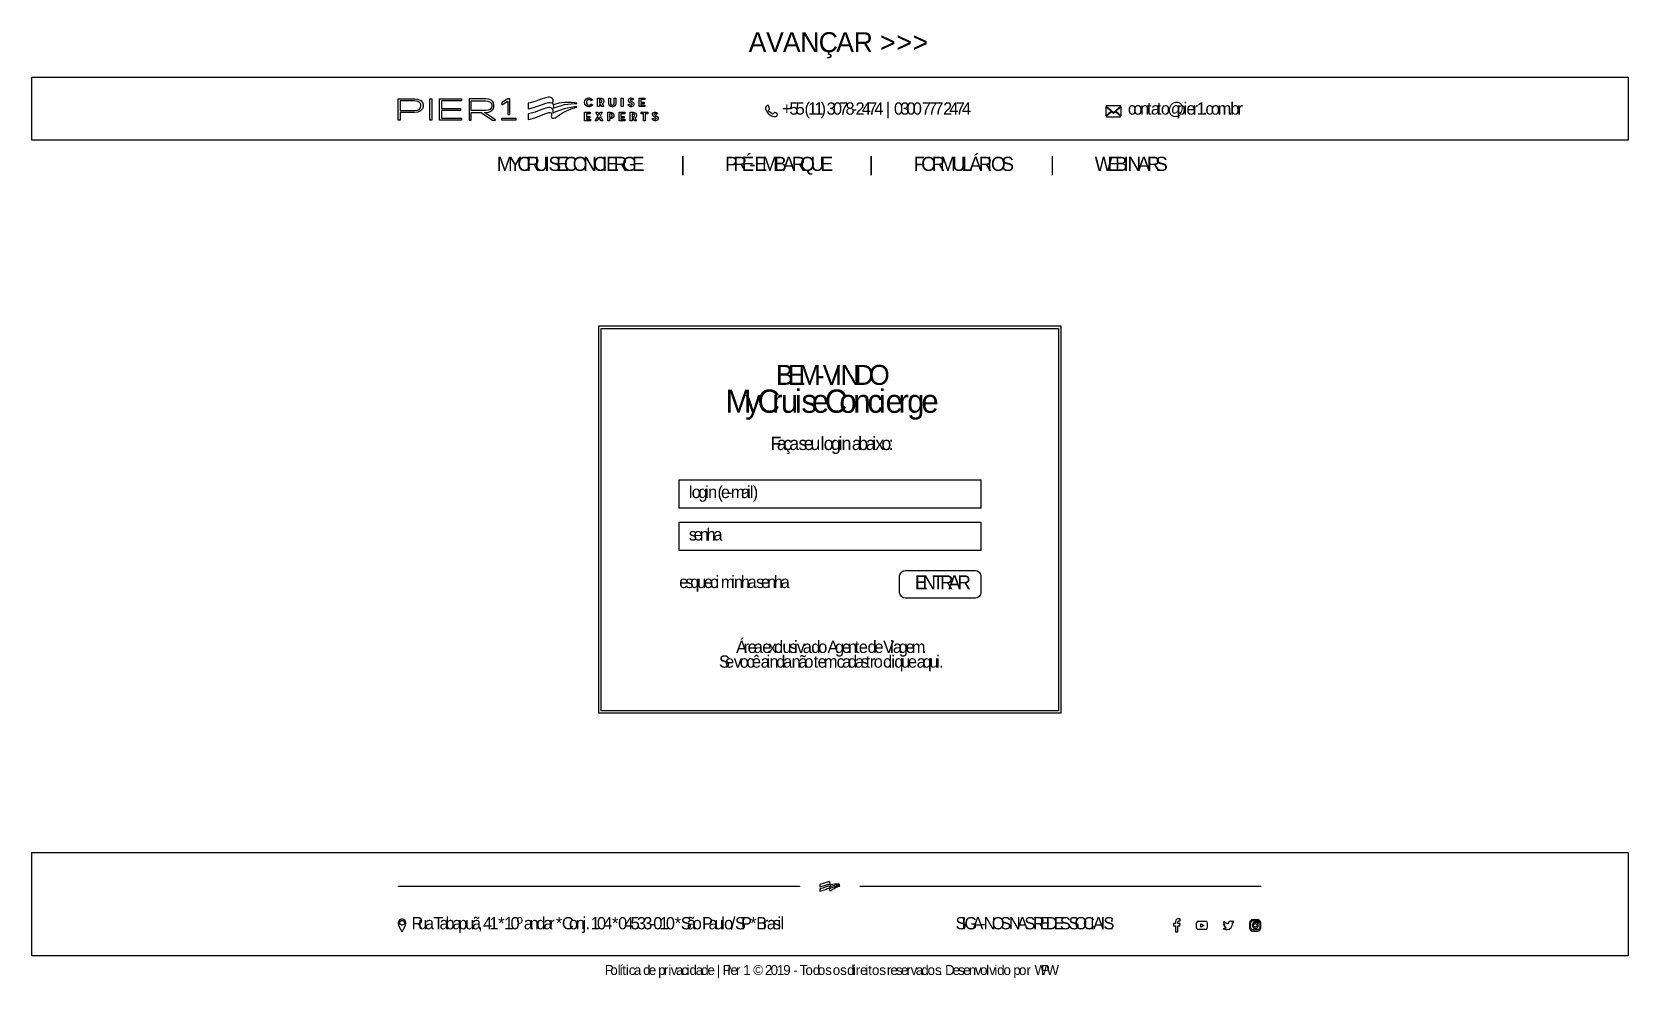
# Model space of a CAD drawing. Extents: x 0 to 26.7, y 0.1 to 16.
import ezdxf

# ---------------------------------------------------------------- set-up
doc = ezdxf.new("R2010")
doc.units = 0
doc.layers.get('0').update_dxf_attribs({"linetype": 'CONTINUOUS'})

msp = doc.modelspace()

# ---------------------------------------------------------------- linework, layer by layer
at = {"color": 159}
for points in [[(0, 15.1932), (26.6667, 15.1932), (26.6667, 14.1385), (0, 14.1385), (0, 15.1932)], [(15.7553, 6.4854), (14.5968, 6.4854), (14.5871, 6.4854), (14.5576, 6.49333), (14.5256, 6.51492), (14.504, 6.54693), (14.4961, 6.57633), (14.4961, 6.5861), (14.4961, 6.85157), (14.4961, 6.86139), (14.504, 6.89079), (14.5256, 6.92279), (14.5576, 6.94439), (14.5871, 6.95226), (14.5968, 6.95226), (15.7553, 6.95226), (15.765, 6.95226), (15.7944, 6.94439), (15.8264, 6.92279), (15.8481, 6.89079), (15.856, 6.86139), (15.856, 6.85157), (15.856, 6.5861), (15.856, 6.57633), (15.8481, 6.54693), (15.8264, 6.51492), (15.7944, 6.49333), (15.765, 6.4854), (15.7553, 6.4854)], [(0, 2.2385), (26.6667, 2.2385), (26.6667, 0.508843), (0, 0.508843), (0, 2.2385)]]:
    msp.add_lwpolyline(points, close=True, dxfattribs=at)
at = {"color": 7}
for points in [[(6.53369, 14.719), (6.53369, 14.7057), (6.52387, 14.6654), (6.49431, 14.629), (6.44488, 14.6083), (6.39274, 14.6017), (6.37538, 14.6017), (6.15272, 14.6017), (6.15272, 14.4756), (6.11774, 14.4756), (6.11774, 14.8324), (6.38081, 14.8324), (6.39794, 14.8324), (6.44954, 14.8251), (6.49713, 14.8036), (6.52474, 14.7681), (6.53369, 14.7314), (6.53369, 14.719)], [(6.38058, 14.6351), (6.39415, 14.6351), (6.435, 14.6399), (6.47131, 14.6546), (6.49154, 14.6803), (6.49789, 14.709), (6.49789, 14.7185), (6.49789, 14.7272), (6.49132, 14.7533), (6.47054, 14.7785), (6.43371, 14.7938), (6.39264, 14.7989), (6.37896, 14.7989), (6.15272, 14.7989), (6.15272, 14.6351), (6.38058, 14.6351)], [(6.64839, 14.8324), (6.68338, 14.8324), (6.68338, 14.4756), (6.64839, 14.4756), (6.64839, 14.8324)], [(7.17583, 14.509), (7.17583, 14.4756), (6.80994, 14.4756), (6.80994, 14.8322), (7.17583, 14.8322), (7.17583, 14.7989), (6.84489, 14.7989), (6.84489, 14.6701), (7.16287, 14.6701), (7.16287, 14.6378), (6.84489, 14.6378), (6.84489, 14.509), (7.17583, 14.509)], [(7.56337, 14.6018), (7.58046, 14.6019), (7.63172, 14.6087), (7.68044, 14.6294), (7.70953, 14.6658), (7.71924, 14.7058), (7.71924, 14.719), (7.71924, 14.7314), (7.71029, 14.7681), (7.68267, 14.8036), (7.6351, 14.825), (7.5835, 14.8322), (7.56635, 14.8322), (7.30328, 14.8322), (7.30328, 14.4756), (7.33822, 14.4756), (7.33822, 14.6018), (7.50749, 14.6018), (7.69353, 14.4756), (7.74431, 14.4756), (7.74431, 14.4789), (7.56337, 14.6018)], [(7.33822, 14.7989), (7.56446, 14.7989), (7.57813, 14.7989), (7.61919, 14.7939), (7.65603, 14.7785), (7.67681, 14.7533), (7.68338, 14.7272), (7.68338, 14.7185), (7.68338, 14.709), (7.67703, 14.6804), (7.65679, 14.6546), (7.6205, 14.6399), (7.57964, 14.6351), (7.56608, 14.6351), (7.33822, 14.6351), (7.33822, 14.7989)], [(7.95047, 14.8322), (7.84967, 14.7696), (7.84967, 14.7318), (7.94982, 14.7914), (7.94982, 14.5721), (7.98481, 14.5721), (7.98481, 14.8322), (7.95047, 14.8322)], [(8.64106, 14.8607), (8.62608, 14.8607), (8.58117, 14.8501), (8.5096, 14.8239), (8.41629, 14.791), (8.32275, 14.7657), (8.29113, 14.7597), (8.29113, 14.666), (8.32243, 14.6729), (8.41499, 14.6996), (8.51113, 14.7336), (8.58664, 14.7599), (8.63308, 14.7706), (8.6486, 14.7706), (8.65761, 14.7706), (8.68468, 14.7636), (8.70171, 14.749), (8.70378, 14.7453), (8.70426, 14.7483), (8.70893, 14.7862), (8.70921, 14.79), (8.70958, 14.7972), (8.70617, 14.8189), (8.69368, 14.8412), (8.67188, 14.8557), (8.64876, 14.8607), (8.64106, 14.8607)], [(8.70751, 14.7303), (8.70865, 14.7257), (8.71203, 14.7036), (8.7111, 14.6808), (8.71013, 14.6758), (8.74169, 14.6893), (8.89794, 14.7358), (9.06392, 14.7536), (9.10037, 14.7526), (9.1014, 14.7526), (9.10465, 14.7549), (9.10206, 14.7579), (9.10101, 14.7582), (9.07861, 14.7642), (9.009, 14.7728), (8.90479, 14.7729), (8.80029, 14.7588), (8.72965, 14.7399), (8.70751, 14.7303)], [(12.3053, 14.6444), (12.3059, 14.6451), (12.3117, 14.6518), (12.3123, 14.6525), (12.3133, 14.6537), (12.3224, 14.6664), (12.3225, 14.6681), (12.3225, 14.6696), (12.3188, 14.6849), (12.3183, 14.6863), (12.3179, 14.6872), (12.3143, 14.6964), (12.314, 14.6974), (12.3133, 14.699), (12.3053, 14.7164), (12.3044, 14.7174), (12.3032, 14.7188), (12.2857, 14.7214), (12.284, 14.7206), (12.284, 14.7206), (12.278, 14.7171), (12.2658, 14.7064), (12.2558, 14.6885), (12.2548, 14.6693), (12.2567, 14.6635), (12.2567, 14.6635), (12.2579, 14.6589), (12.2622, 14.6464), (12.2703, 14.6285), (12.2833, 14.6072), (12.3018, 14.5849), (12.3266, 14.5637), (12.3587, 14.5461), (12.3886, 14.5361), (12.3989, 14.5342), (12.3989, 14.5342), (12.4057, 14.5338), (12.4216, 14.5344), (12.4396, 14.54), (12.451, 14.5499), (12.4528, 14.554), (12.4534, 14.5554), (12.4567, 14.5719), (12.4566, 14.5735), (12.4565, 14.575), (12.4483, 14.5854), (12.4472, 14.5861), (12.4456, 14.5871), (12.43, 14.5957), (12.4282, 14.5965), (12.4267, 14.5974), (12.4096, 14.6026), (12.4078, 14.6021), (12.4065, 14.6018), (12.3962, 14.5931), (12.3953, 14.5921), (12.3942, 14.591), (12.3825, 14.5789), (12.3814, 14.5776), (12.3814, 14.5776), (12.3717, 14.5818), (12.3493, 14.5943), (12.3239, 14.6151), (12.3082, 14.6365), (12.3053, 14.6444)], [(17.9415, 14.7003), (17.9415, 14.5476), (18.0304, 14.6231), (17.9415, 14.7003)], [(18.1931, 14.7114), (18.1922, 14.7122), (18.1833, 14.7164), (18.1804, 14.7164), (17.9601, 14.7164), (17.9568, 14.7164), (17.9482, 14.7122), (17.9474, 14.7114), (18.0703, 14.6061), (18.1931, 14.7114)], [(18.1101, 14.6231), (18.1989, 14.5476), (18.1989, 14.7003), (18.1101, 14.6231)], [(7.84967, 14.509), (8.08496, 14.509), (8.08496, 14.4756), (7.84967, 14.4756), (7.84967, 14.509)], [(18.0703, 14.5878), (18.0385, 14.6156), (17.9474, 14.5376), (17.9482, 14.5368), (17.9571, 14.5326), (17.9601, 14.5326), (18.1804, 14.5326), (18.1835, 14.5326), (18.1922, 14.5368), (18.1931, 14.5376), (18.1021, 14.6156), (18.0703, 14.5878)], [(9.51172, 10.9954), (17.1506, 10.9954), (17.1506, 4.60656), (9.51172, 4.60656), (9.51172, 10.9954)], [(10.8143, 8.46544), (15.856, 8.46544), (15.856, 7.99322), (10.8143, 7.99322), (10.8143, 8.46544)], [(10.8143, 7.75711), (15.856, 7.75711), (15.856, 7.28489), (10.8143, 7.28489), (10.8143, 7.75711)], [(6.1269, 1.67643), (12.8228, 1.67643), (12.8228, 1.66997), (6.1269, 1.66997), (6.1269, 1.67643)], [(13.3089, 1.74588), (13.3027, 1.74588), (13.2844, 1.7416), (13.2552, 1.7309), (13.2172, 1.71744), (13.179, 1.70714), (13.1661, 1.70464), (13.1661, 1.66644), (13.1789, 1.66928), (13.2166, 1.68018), (13.2559, 1.69407), (13.2867, 1.70481), (13.3056, 1.7091), (13.312, 1.7091), (13.3156, 1.7091), (13.3267, 1.70628), (13.3336, 1.70036), (13.3345, 1.69879), (13.3346, 1.70008), (13.3365, 1.7155), (13.3366, 1.71707), (13.3369, 1.7214), (13.3303, 1.73796), (13.3142, 1.74588), (13.3089, 1.74588)], [(13.336, 1.69265), (13.3364, 1.69081), (13.3374, 1.67253), (13.337, 1.67046), (13.3499, 1.67594), (13.4136, 1.69493), (13.4813, 1.70226), (13.4962, 1.70182), (13.4962, 1.70182), (13.4965, 1.70404), (13.4965, 1.70404), (13.4873, 1.70649), (13.4589, 1.71001), (13.4164, 1.71007), (13.3738, 1.70432), (13.345, 1.69656), (13.336, 1.69265)], [(13.8354, 1.67643), (20.5313, 1.67643), (20.5313, 1.66997), (13.8354, 1.66997), (13.8354, 1.67643)]]:
    msp.add_lwpolyline(points, close=True, dxfattribs=at)
at = {"color": 43}
for points in [[(8.70503, 14.5926), (8.70606, 14.601), (8.7066, 14.6262), (8.70031, 14.6561), (8.68229, 14.6775), (8.65701, 14.6857), (8.6486, 14.6857), (8.63243, 14.6857), (8.58393, 14.6742), (8.5039, 14.646), (8.40685, 14.6117), (8.32036, 14.5869), (8.29113, 14.581), (8.29113, 14.4863), (8.32329, 14.4925), (8.41818, 14.5201), (8.514, 14.5581), (8.58772, 14.589), (8.63336, 14.6018), (8.6486, 14.6018), (8.65338, 14.6018), (8.66786, 14.599), (8.67865, 14.5914), (8.68235, 14.5794), (8.68143, 14.5679), (8.68056, 14.5642), (8.6799, 14.5615), (8.67839, 14.5533), (8.67736, 14.5389), (8.67969, 14.5246), (8.68517, 14.5157), (8.68782, 14.5139), (8.69276, 14.5107), (8.71186, 14.5075), (8.73969, 14.516), (8.77333, 14.5358), (8.81489, 14.564), (8.8666, 14.5969), (8.9305, 14.6312), (9.00874, 14.6639), (9.07949, 14.6858), (9.10346, 14.6913), (9.10433, 14.6915), (9.1065, 14.6946), (9.10357, 14.6971), (9.10271, 14.6969), (9.06635, 14.696), (8.89481, 14.6661), (8.73535, 14.6079), (8.70503, 14.5926)], [(9.23394, 14.7733), (9.23394, 14.7807), (9.23964, 14.8025), (9.25521, 14.8256), (9.27843, 14.8407), (9.29992, 14.8461), (9.30707, 14.8461), (9.31537, 14.8461), (9.34039, 14.839), (9.36079, 14.8221), (9.36399, 14.8171), (9.34164, 14.8011), (9.33996, 14.8039), (9.3279, 14.8146), (9.31228, 14.8197), (9.30707, 14.8197), (9.30268, 14.8197), (9.2895, 14.8163), (9.27593, 14.8065), (9.26714, 14.7918), (9.26406, 14.7781), (9.26406, 14.7733), (9.26406, 14.7687), (9.26714, 14.7549), (9.27593, 14.74), (9.2895, 14.7301), (9.30268, 14.7265), (9.30707, 14.7265), (9.31261, 14.7265), (9.32926, 14.7324), (9.34169, 14.7444), (9.34369, 14.7475), (9.36649, 14.7318), (9.36339, 14.7269), (9.34244, 14.7089), (9.31592, 14.7004), (9.30707, 14.7004), (9.29992, 14.7004), (9.27843, 14.706), (9.25521, 14.7213), (9.23964, 14.7443), (9.23394, 14.7661), (9.23394, 14.7733)], [(9.55593, 14.7024), (9.52208, 14.7024), (9.49864, 14.7382), (9.49794, 14.7381), (9.49219, 14.7376), (9.49029, 14.7376), (9.48025, 14.7376), (9.48025, 14.7024), (9.45101, 14.7024), (9.45101, 14.8444), (9.49029, 14.8444), (9.4969, 14.8444), (9.51693, 14.841), (9.53694, 14.8306), (9.54943, 14.8137), (9.55382, 14.7965), (9.55382, 14.7907), (9.55382, 14.7839), (9.54671, 14.7633), (9.53082, 14.7486), (9.52642, 14.7465), (9.55593, 14.7024)], [(9.48942, 14.7632), (9.49593, 14.7632), (9.51546, 14.7694), (9.52371, 14.7854), (9.52371, 14.7907), (9.52371, 14.7961), (9.51535, 14.8122), (9.49588, 14.8187), (9.48942, 14.8187), (9.48025, 14.8187), (9.48025, 14.7632), (9.48942, 14.7632)], [(9.63937, 14.7538), (9.63937, 14.8444), (9.66862, 14.8444), (9.66862, 14.7554), (9.66862, 14.7499), (9.67551, 14.7333), (9.69163, 14.7267), (9.69706, 14.7267), (9.70231, 14.7267), (9.71821, 14.7333), (9.72504, 14.7499), (9.72504, 14.7554), (9.72504, 14.8444), (9.75435, 14.8444), (9.75435, 14.7538), (9.75435, 14.7478), (9.74989, 14.7303), (9.73779, 14.7136), (9.71962, 14.7038), (9.70269, 14.7004), (9.69706, 14.7004), (9.69129, 14.7004), (9.67421, 14.7038), (9.65593, 14.7136), (9.64378, 14.7303), (9.63937, 14.7478), (9.63937, 14.7538)], [(9.84679, 14.8444), (9.87603, 14.8444), (9.87603, 14.7022), (9.84679, 14.7022), (9.84679, 14.8444)], [(9.95654, 14.7303), (9.98036, 14.744), (9.98193, 14.7415), (9.99175, 14.7314), (10.0048, 14.7263), (10.0092, 14.7263), (10.0128, 14.7263), (10.0237, 14.7304), (10.0291, 14.7382), (10.0291, 14.7408), (10.0291, 14.7436), (10.0234, 14.7521), (10.0111, 14.7588), (10.0078, 14.7601), (10.0004, 14.7633), (9.99511, 14.7657), (9.97493, 14.7799), (9.96533, 14.8006), (9.96533, 14.8075), (9.96533, 14.8144), (9.97694, 14.8351), (10.0004, 14.8461), (10.0082, 14.8461), (10.0142, 14.8461), (10.0323, 14.8408), (10.0473, 14.8269), (10.0497, 14.8226), (10.027, 14.8081), (10.0257, 14.8103), (10.0125, 14.8206), (10.0082, 14.8206), (10.0056, 14.8206), (9.99794, 14.8169), (9.99419, 14.8103), (9.99419, 14.8081), (9.99419, 14.8056), (9.99843, 14.7979), (10.009, 14.7917), (10.0122, 14.7903), (10.0195, 14.7872), (10.0257, 14.7844), (10.0482, 14.7693), (10.0583, 14.7482), (10.0583, 14.7411), (10.0583, 14.7336), (10.0445, 14.711), (10.0185, 14.7004), (10.0099, 14.7004), (10.0014, 14.7004), (9.97618, 14.709), (9.95865, 14.7261), (9.95654, 14.7303)], [(10.1439, 14.8444), (10.238, 14.8444), (10.238, 14.8187), (10.1731, 14.8187), (10.1731, 14.7736), (10.2302, 14.7736), (10.2302, 14.7485), (10.1731, 14.7485), (10.1731, 14.7281), (10.2409, 14.7281), (10.2409, 14.7022), (10.1439, 14.7022), (10.1439, 14.8444)], [(9.23394, 14.609), (9.32801, 14.609), (9.32801, 14.5833), (9.26324, 14.5833), (9.26324, 14.5381), (9.32032, 14.5381), (9.32032, 14.5131), (9.26324, 14.5131), (9.26324, 14.4925), (9.331, 14.4925), (9.331, 14.4668), (9.23394, 14.4668), (9.23394, 14.609)], [(9.45811, 14.545), (9.41943, 14.609), (9.45269, 14.609), (9.46707, 14.5846), (9.4681, 14.5828), (9.47331, 14.5722), (9.47651, 14.5651), (9.47651, 14.5651), (9.47651, 14.5651), (9.479, 14.5721), (9.48356, 14.5828), (9.48465, 14.5846), (9.49843, 14.609), (9.52963, 14.609), (9.49154, 14.5449), (9.53879, 14.4668), (9.50538, 14.4668), (9.48296, 14.5047), (9.48188, 14.5065), (9.4764, 14.5175), (9.47314, 14.5247), (9.47314, 14.5247), (9.47314, 14.5247), (9.47038, 14.5176), (9.46544, 14.5065), (9.46436, 14.5047), (9.44243, 14.4668), (9.41168, 14.4668), (9.45811, 14.545)], [(9.62164, 14.609), (9.66092, 14.609), (9.66758, 14.609), (9.68761, 14.6053), (9.70757, 14.5944), (9.72011, 14.5771), (9.72444, 14.5597), (9.72444, 14.554), (9.72444, 14.5483), (9.72006, 14.531), (9.70747, 14.5137), (9.6875, 14.5029), (9.66754, 14.4993), (9.66092, 14.4993), (9.65087, 14.4993), (9.65087, 14.4668), (9.62164, 14.4668), (9.62164, 14.609)], [(9.6601, 14.525), (9.66661, 14.525), (9.68614, 14.5322), (9.69439, 14.5486), (9.69439, 14.554), (9.69439, 14.5596), (9.68599, 14.5761), (9.66656, 14.5833), (9.6601, 14.5833), (9.65087, 14.5833), (9.65087, 14.525), (9.6601, 14.525)], [(9.81, 14.609), (9.90408, 14.609), (9.90408, 14.5833), (9.83925, 14.5833), (9.83925, 14.5381), (9.89632, 14.5381), (9.89632, 14.5131), (9.83925, 14.5131), (9.83925, 14.4925), (9.90696, 14.4925), (9.90696, 14.4668), (9.81, 14.4668), (9.81, 14.609)], [(10.1018, 14.4668), (10.068, 14.4668), (10.0446, 14.5028), (10.0439, 14.5026), (10.0381, 14.5022), (10.0362, 14.5022), (10.0262, 14.5022), (10.0262, 14.4668), (9.9969, 14.4668), (9.9969, 14.609), (10.0362, 14.609), (10.0429, 14.609), (10.0629, 14.6056), (10.0829, 14.5951), (10.0954, 14.5783), (10.0998, 14.5611), (10.0998, 14.5553), (10.0998, 14.5485), (10.0927, 14.5279), (10.0768, 14.5132), (10.0724, 14.5111), (10.1018, 14.4668)], [(10.0354, 14.5276), (10.0419, 14.5276), (10.0615, 14.534), (10.0697, 14.55), (10.0697, 14.5553), (10.0697, 14.5607), (10.0613, 14.5768), (10.0418, 14.5833), (10.0354, 14.5833), (10.0262, 14.5833), (10.0262, 14.5276), (10.0354, 14.5276)], [(10.2183, 14.5833), (10.1778, 14.5833), (10.1778, 14.6089), (10.2881, 14.6089), (10.2881, 14.5833), (10.2476, 14.5833), (10.2476, 14.4668), (10.2183, 14.4668), (10.2183, 14.5833)], [(10.3591, 14.4949), (10.3829, 14.5086), (10.3844, 14.5061), (10.3942, 14.496), (10.4073, 14.4908), (10.4117, 14.4908), (10.4153, 14.4908), (10.4262, 14.495), (10.4316, 14.5028), (10.4316, 14.5053), (10.4316, 14.5082), (10.4259, 14.5167), (10.4136, 14.5233), (10.4103, 14.5247), (10.403, 14.5279), (10.3977, 14.5301), (10.3774, 14.5444), (10.3678, 14.5651), (10.3678, 14.5719), (10.3678, 14.5789), (10.3794, 14.5996), (10.4029, 14.6107), (10.4107, 14.6107), (10.4167, 14.6107), (10.4348, 14.6054), (10.4499, 14.5915), (10.4523, 14.5872), (10.4295, 14.5726), (10.4282, 14.5749), (10.415, 14.5851), (10.4107, 14.5851), (10.4081, 14.5851), (10.4004, 14.5817), (10.3967, 14.5749), (10.3967, 14.5726), (10.3967, 14.5701), (10.4009, 14.5625), (10.4115, 14.5563), (10.4147, 14.5549), (10.422, 14.5517), (10.4282, 14.549), (10.4507, 14.5339), (10.4609, 14.5128), (10.4609, 14.5057), (10.4609, 14.4982), (10.4471, 14.4754), (10.421, 14.465), (10.4124, 14.465), (10.404, 14.465), (10.3788, 14.4736), (10.3612, 14.4906), (10.3591, 14.4949)], [(9.47006, 11.0371), (17.1922, 11.0371), (17.1922, 4.56489), (9.47006, 4.56489), (9.47006, 11.0371)], [(13.335, 1.63656), (13.3353, 1.63997), (13.3356, 1.65028), (13.333, 1.66243), (13.3257, 1.67117), (13.3154, 1.67449), (13.312, 1.67449), (13.3053, 1.67449), (13.2856, 1.66976), (13.2529, 1.65831), (13.2133, 1.64432), (13.1781, 1.63422), (13.1661, 1.63178), (13.1661, 1.5931), (13.1793, 1.59565), (13.2179, 1.60699), (13.2571, 1.62244), (13.2871, 1.6351), (13.3057, 1.64025), (13.312, 1.64025), (13.315, 1.64025), (13.3242, 1.63601), (13.3255, 1.62722), (13.325, 1.62494), (13.3247, 1.62386), (13.3236, 1.61464), (13.3263, 1.60553), (13.328, 1.60444), (13.33, 1.60314), (13.3378, 1.60183), (13.3491, 1.60525), (13.3628, 1.61339), (13.3798, 1.62483), (13.4009, 1.63829), (13.4269, 1.65235), (13.4588, 1.66564), (13.4877, 1.67458), (13.4975, 1.67681), (13.4975, 1.67681), (13.4972, 1.6791), (13.4972, 1.6791), (13.4823, 1.67871), (13.4124, 1.66656), (13.3473, 1.64279), (13.335, 1.63656)], [(6.18349, 1.1231), (6.17708, 1.1231), (6.15788, 1.11795), (6.13699, 1.10384), (6.12289, 1.08295), (6.11774, 1.06375), (6.11774, 1.05735), (6.11774, 1.04943), (6.12554, 1.0255), (6.14378, 0.983996), (6.16456, 0.944011), (6.1766, 0.922526), (6.17996, 0.916775), (6.18033, 0.916124), (6.18619, 0.916124), (6.18664, 0.916775), (6.18994, 0.922526), (6.20199, 0.944011), (6.22271, 0.983996), (6.24094, 1.0255), (6.24881, 1.04943), (6.24881, 1.05735), (6.24881, 1.06375), (6.24365, 1.08295), (6.22971, 1.10384), (6.20893, 1.11795), (6.18983, 1.1231), (6.18349, 1.1231)], [(6.18343, 1.02203), (6.17632, 1.02203), (6.15517, 1.03375), (6.14344, 1.05496), (6.14344, 1.06201), (6.14344, 1.06912), (6.15517, 1.09028), (6.17632, 1.102), (6.18343, 1.102), (6.19043, 1.102), (6.21153, 1.09028), (6.2231, 1.06912), (6.2231, 1.06201), (6.2231, 1.05496), (6.21153, 1.03375), (6.19043, 1.02203), (6.18343, 1.02203)], [(19.1621, 1.09359), (19.1853, 1.09359), (19.1853, 1.13015), (19.1506, 1.13015), (19.1506, 1.13015), (19.1468, 1.12999), (19.1378, 1.1282), (19.1261, 1.12299), (19.1169, 1.11556), (19.1146, 1.11252), (19.1146, 1.11252), (19.1099, 1.10476), (19.1049, 1.08388), (19.1049, 1.07726), (19.1049, 1.04986), (19.0704, 1.04986), (19.0704, 1.01101), (19.1049, 1.01101), (19.1049, 0.910699), (19.1447, 0.910699), (19.1447, 1.01101), (19.1789, 1.01101), (19.1836, 1.04986), (19.1447, 1.04986), (19.1447, 1.07726), (19.1446, 1.07726), (19.1446, 1.07807), (19.1474, 1.0867), (19.1585, 1.09364), (19.1621, 1.09359)], [(19.6107, 1.08653), (19.4857, 1.08653), (19.4793, 1.08653), (19.46, 1.07389), (19.4521, 1.05094), (19.4521, 1.04329), (19.4521, 0.997558), (19.4521, 0.989962), (19.4606, 0.967014), (19.4801, 0.954318), (19.4868, 0.954318), (19.6096, 0.954318), (19.6158, 0.954318), (19.6346, 0.967014), (19.6417, 0.989962), (19.6417, 0.997558), (19.6417, 1.04329), (19.6417, 1.05094), (19.6351, 1.07389), (19.6168, 1.08653), (19.6107, 1.08653)], [(19.9567, 0.949056), (19.9676, 0.949056), (20.0006, 0.958387), (20.0328, 0.982476), (20.0525, 1.01552), (20.0592, 1.04259), (20.0592, 1.05159), (20.0592, 1.05279), (20.059, 1.05588), (20.059, 1.05626), (20.0608, 1.05756), (20.0758, 1.07313), (20.0771, 1.07492), (20.0754, 1.07422), (20.0582, 1.06944), (20.0564, 1.06923), (20.0582, 1.07037), (20.0715, 1.08708), (20.0722, 1.08919), (20.0704, 1.08816), (20.0514, 1.08084), (20.0493, 1.0804), (20.0476, 1.08219), (20.0292, 1.0918), (20.0231, 1.0918), (20.0167, 1.0918), (19.9975, 1.08127), (19.9869, 1.06218), (19.9869, 1.05577), (19.9869, 1.05371), (19.9878, 1.04823), (19.9879, 1.04753), (19.9804, 1.04796), (19.9463, 1.05881), (19.9181, 1.07975), (19.9136, 1.08518), (19.9128, 1.08388), (19.9088, 1.07134), (19.9088, 1.06711), (19.9088, 1.06282), (19.9131, 1.04986), (19.9224, 1.03874), (19.9249, 1.03711), (19.9233, 1.03716), (19.9097, 1.04096), (19.9085, 1.04161), (19.9085, 1.0415), (19.9085, 1.04123), (19.9085, 1.04112), (19.9085, 1.03543), (19.9167, 1.01818), (19.9332, 1.00667), (19.9374, 1.00581), (19.9365, 1.00564), (19.93, 1.00456), (19.9279, 1.00456), (19.9261, 1.00456), (19.9217, 1.0051), (19.9211, 1.00521), (19.9222, 1.00163), (19.9337, 0.987468), (19.9508, 0.980306), (19.9547, 0.980197), (19.9517, 0.97781), (19.9204, 0.964735), (19.91, 0.964735), (19.9078, 0.964735), (19.9021, 0.965169), (19.9014, 0.965224), (19.9054, 0.962674), (19.9437, 0.949056), (19.9567, 0.949056)], [(20.4728, 1.11551), (20.3997, 1.11551), (20.3939, 1.11551), (20.3768, 1.11095), (20.3582, 1.09836), (20.3457, 1.07975), (20.3411, 1.06266), (20.3411, 1.05691), (20.3411, 0.983886), (20.3411, 0.97819), (20.3457, 0.9611), (20.3582, 0.942492), (20.3768, 0.929904), (20.3939, 0.925293), (20.3997, 0.925293), (20.4728, 0.925293), (20.4785, 0.925293), (20.4956, 0.929904), (20.5142, 0.942492), (20.5267, 0.9611), (20.5313, 0.97819), (20.5313, 0.983886), (20.5313, 1.05691), (20.5313, 1.06266), (20.5267, 1.07975), (20.5142, 1.09836), (20.4956, 1.11095), (20.4785, 1.11551), (20.4728, 1.11551)], [(20.5131, 0.99094), (20.5131, 0.986328), (20.5093, 0.972493), (20.4992, 0.957465), (20.4842, 0.947319), (20.4703, 0.943576), (20.4657, 0.943576), (20.4067, 0.943576), (20.4021, 0.943576), (20.3882, 0.947319), (20.3732, 0.957465), (20.3631, 0.972493), (20.3593, 0.986328), (20.3593, 0.99094), (20.3593, 1.04991), (20.3593, 1.05452), (20.3631, 1.06836), (20.3732, 1.08344), (20.3882, 1.09359), (20.4021, 1.09728), (20.4067, 1.09728), (20.4657, 1.09728), (20.4703, 1.09728), (20.4842, 1.09359), (20.4992, 1.08344), (20.5093, 1.06836), (20.5131, 1.05452), (20.5131, 1.04991), (20.5131, 0.99094)], [(20.4387, 1.0702), (20.4339, 1.0702), (20.4192, 1.0663), (20.4033, 1.05556), (20.3925, 1.03961), (20.3886, 1.02496), (20.3886, 1.02007), (20.3886, 1.01525), (20.3925, 1.00065), (20.4033, 0.9847), (20.4192, 0.973958), (20.4339, 0.969997), (20.4387, 0.969997), (20.4436, 0.969997), (20.4582, 0.973958), (20.4742, 0.9847), (20.4849, 1.00065), (20.4889, 1.01525), (20.4889, 1.02007), (20.4889, 1.02496), (20.4849, 1.03961), (20.4742, 1.05556), (20.4582, 1.0663), (20.4436, 1.0702), (20.4387, 1.0702)], [(20.4981, 1.07096), (20.4981, 1.06874), (20.4943, 1.06196), (20.4876, 1.05821), (20.4854, 1.05821), (20.4831, 1.05821), (20.4764, 1.06196), (20.4726, 1.06874), (20.4726, 1.07096), (20.4726, 1.07324), (20.4764, 1.08002), (20.4831, 1.08371), (20.4854, 1.08371), (20.4876, 1.08371), (20.4943, 1.08002), (20.4981, 1.07324), (20.4981, 1.07096)], [(19.5279, 0.992404), (19.5279, 1.04628), (19.5796, 1.01931), (19.5279, 0.992404)], [(20.4387, 0.989962), (20.4333, 0.989962), (20.4174, 0.998807), (20.4086, 1.01476), (20.4086, 1.02007), (20.4086, 1.02544), (20.4174, 1.04145), (20.4333, 1.05024), (20.4387, 1.05024), (20.444, 1.05024), (20.46, 1.04145), (20.4689, 1.02544), (20.4689, 1.02007), (20.4689, 1.01476), (20.46, 0.998807), (20.444, 0.989962), (20.4387, 0.989962)]]:
    msp.add_lwpolyline(points, close=True, dxfattribs=at)
at = {"color": 254, "const_width": 0.013889}
for points in [[(10.8143, 8.46544), (15.856, 8.46544), (15.856, 7.99322), (10.8143, 7.99322), (10.8143, 8.46544)], [(10.8143, 7.75711), (15.856, 7.75711), (15.856, 7.28489), (10.8143, 7.28489), (10.8143, 7.75711)]]:
    msp.add_lwpolyline(points, close=True, dxfattribs=at)

# ---------------------------------------------------------------- texts
at = {"color": 159}
for s, height, p in [('A', 0.333333, (11.9741, 15.6118)), ('V', 0.333333, (12.2657, 15.6118)), ('A', 0.333333, (12.5454, 15.6118)), ('N', 0.333333, (12.837, 15.6118)), ('Ç', 0.333333, (13.145, 15.6118)), ('A', 0.333333, (13.437, 15.6118)), ('R', 0.333333, (13.7286, 15.6118)), ('>', 0.333333, (14.1681, 15.6118)), ('>', 0.333333, (14.4403, 15.6118)), ('>', 0.333333, (14.7125, 15.6118)), ('C', 0.236111, (8.10983, 13.6271)), ('S', 0.236111, (8.63007, 13.6271)), ('C', 0.236111, (8.88632, 13.6271)), ('O', 0.236111, (9.03508, 13.6271)), ('C', 0.236111, (9.37649, 13.6271)), ('G', 0.236111, (9.86032, 13.6271)), ('|', 0.236111, (10.8329, 13.6271)), ('É', 0.236111, (11.8577, 13.6271)), ('Q', 0.236111, (12.8343, 13.6271)), ('|', 0.236111, (13.9817, 13.6271)), ('O', 0.236111, (14.8571, 13.6271)), ('Á', 0.236111, (15.6599, 13.6271)), ('O', 0.236111, (16.0232, 13.6271)), ('S', 0.236111, (16.1976, 13.6271)), ('|', 0.236111, (17.0076, 13.6271)), ('S', 0.236111, (18.766, 13.6271)), ('M', 0.236111, (7.76881, 13.6271)), ('Y', 0.236111, (7.97035, 13.6271)), ('R', 0.236111, (8.2586, 13.6271)), ('U', 0.236111, (8.39735, 13.6271)), ('I', 0.236111, (8.56188, 13.6271)), ('E', 0.236111, (8.75843, 13.6271)), ('N', 0.236111, (9.20933, 13.6271)), ('I', 0.236111, (9.52525, 13.6271)), ('E', 0.236111, (9.59344, 13.6271)), ('R', 0.236111, (9.72133, 13.6271)), ('E', 0.236111, (10.0246, 13.6271)), ('P', 0.236111, (11.5815, 13.6271)), ('R', 0.236111, (11.7189, 13.6271)), ('-', 0.236111, (11.9858, 13.6271)), ('E', 0.236111, (12.0701, 13.6271)), ('M', 0.236111, (12.1979, 13.6271)), ('B', 0.236111, (12.3995, 13.6271)), ('A', 0.236111, (12.5392, 13.6271)), ('R', 0.236111, (12.6956, 13.6271)), ('U', 0.236111, (13.0088, 13.6271)), ('E', 0.236111, (13.1733, 13.6271)), ('F', 0.236111, (14.7306, 13.6271)), ('R', 0.236111, (15.0315, 13.6271)), ('M', 0.236111, (15.1703, 13.6271)), ('U', 0.236111, (15.3721, 13.6271)), ('L', 0.236111, (15.5367, 13.6271)), ('R', 0.236111, (15.8163, 13.6271)), ('I', 0.236111, (15.955, 13.6271)), ('W', 0.236111, (17.7562, 13.6271)), ('E', 0.236111, (17.9678, 13.6271)), ('B', 0.236111, (18.0958, 13.6271)), ('I', 0.236111, (18.2356, 13.6271)), ('N', 0.236111, (18.3038, 13.6271)), ('A', 0.236111, (18.471, 13.6271)), ('R', 0.236111, (18.6272, 13.6271)), ('B', 0.333333, (12.4289, 10.0523)), ('E', 0.333333, (12.6263, 10.0523)), ('M', 0.333333, (12.8069, 10.0523)), ('-', 0.333333, (13.0916, 10.0523)), ('V', 0.333333, (13.2105, 10.0523)), ('I', 0.333333, (13.4131, 10.0523)), ('N', 0.333333, (13.5094, 10.0523)), ('D', 0.333333, (13.7453, 10.0523)), ('O', 0.333333, (13.9839, 10.0523)), ('s', 0.204647, (10.974, 7.45157)), ('e', 0.204647, (11.055, 7.45157)), ('n', 0.204647, (11.1576, 7.45157)), ('h', 0.204647, (11.2711, 7.45157)), ('a', 0.204647, (11.3846, 7.45157)), ('e', 0.204647, (10.8144, 6.65693)), ('s', 0.204647, (10.9169, 6.65693)), ('q', 0.204647, (10.9979, 6.65693)), ('u', 0.204647, (11.1131, 6.65693)), ('e', 0.204647, (11.2258, 6.65693)), ('c', 0.204647, (11.3283, 6.65693)), ('i', 0.204647, (11.4199, 6.65693)), ('m', 0.204647, (11.5111, 6.65693)), ('i', 0.204647, (11.6817, 6.65693)), ('n', 0.204647, (11.7297, 6.65693)), ('h', 0.204647, (11.8432, 6.65693)), ('a', 0.204647, (11.9567, 6.65693)), ('s', 0.204647, (12.0987, 6.65693)), ('e', 0.204647, (12.1797, 6.65693)), ('n', 0.204647, (12.2822, 6.65693)), ('h', 0.204647, (12.3957, 6.65693)), ('a', 0.204647, (12.5092, 6.65693)), ('Á', 0.204647, (11.7648, 5.57189)), ('r', 0.204647, (11.89, 5.57189)), ('e', 0.204647, (11.9569, 5.57189)), ('a', 0.204647, (12.0594, 5.57189)), ('e', 0.204647, (12.2014, 5.57189)), ('x', 0.204647, (12.3039, 5.57189)), ('c', 0.204647, (12.3986, 5.57189)), ('l', 0.204647, (12.4902, 5.57189)), ('u', 0.204647, (12.5384, 5.57189)), ('s', 0.204647, (12.6511, 5.57189)), ('i', 0.204647, (12.7321, 5.57189)), ('v', 0.204647, (12.7801, 5.57189)), ('a', 0.204647, (12.8785, 5.57189)), ('d', 0.204647, (13.0204, 5.57189)), ('o', 0.204647, (13.1358, 5.57189)), ('A', 0.204647, (13.2916, 5.57189)), ('g', 0.204647, (13.4168, 5.57189)), ('e', 0.204647, (13.5312, 5.57189)), ('n', 0.204647, (13.6337, 5.57189)), ('t', 0.204647, (13.7472, 5.57189)), ('e', 0.204647, (13.8149, 5.57189)), ('d', 0.204647, (13.9608, 5.57189)), ('e', 0.204647, (14.0761, 5.57189)), ('V', 0.204647, (14.2221, 5.57189)), ('i', 0.204647, (14.3362, 5.57189)), ('a', 0.204647, (14.384, 5.57189)), ('g', 0.204647, (14.4826, 5.57189)), ('e', 0.204647, (14.5969, 5.57189)), ('m', 0.204647, (14.6994, 5.57189)), ('.', 0.204647, (14.8701, 5.57189)), ('S', 0.204647, (11.4795, 5.32631)), ('e', 0.204647, (11.5803, 5.32631)), ('v', 0.204647, (11.7262, 5.32631)), ('o', 0.204647, (11.8246, 5.32631)), ('c', 0.204647, (11.937, 5.32631)), ('ê', 0.204647, (12.0286, 5.32631)), ('a', 0.204647, (12.1745, 5.32631)), ('i', 0.204647, (12.2731, 5.32631)), ('n', 0.204647, (12.3209, 5.32631)), ('d', 0.204647, (12.4344, 5.32631)), ('a', 0.204647, (12.5498, 5.32631)), ('n', 0.204647, (12.6919, 5.32631)), ('ã', 0.204647, (12.8054, 5.32631)), ('o', 0.204647, (12.904, 5.32631)), ('t', 0.204647, (13.0596, 5.32631)), ('e', 0.204647, (13.1273, 5.32631)), ('m', 0.204647, (13.2298, 5.32631)), ('c', 0.204647, (13.4439, 5.32631)), ('a', 0.204647, (13.5355, 5.32631)), ('d', 0.204647, (13.6342, 5.32631)), ('a', 0.204647, (13.7496, 5.32631)), ('s', 0.204647, (13.8482, 5.32631)), ('t', 0.204647, (13.9292, 5.32631)), ('r', 0.204647, (13.9969, 5.32631)), ('o', 0.204647, (14.0638, 5.32631)), ('c', 0.204647, (14.2194, 5.32631)), ('l', 0.204647, (14.311, 5.32631)), ('i', 0.204647, (14.3592, 5.32631)), ('q', 0.204647, (14.4072, 5.32631)), ('u', 0.204647, (14.5224, 5.32631)), ('e', 0.204647, (14.635, 5.32631)), ('a', 0.204647, (14.781, 5.32631)), ('q', 0.204647, (14.8796, 5.32631)), ('u', 0.204647, (14.9947, 5.32631)), ('i', 0.204647, (15.1075, 5.32631)), ('.', 0.204647, (15.1554, 5.32631)), ('P', 0.166667, (9.57107, 0.19084)), ('ol', 0.166667, (9.66322, 0.19084)), ('í', 0.166667, (9.8136, 0.19084)), ('t', 0.166667, (9.86171, 0.19084)), ('i', 0.166667, (9.92404, 0.19084)), ('c', 0.166667, (9.97232, 0.19084)), ('a', 0.166667, (10.0576, 0.19084)), (' d', 0.166667, (10.1496, 0.19084)), ('e', 0.166667, (10.307, 0.19084)), (' p', 0.166667, (10.3998, 0.19084)), ('ri', 0.166667, (10.5573, 0.19084)), ('v', 0.166667, (10.6736, 0.19084)), ('a', 0.166667, (10.76, 0.19084)), ('c', 0.166667, (10.852, 0.19084)), ('i', 0.166667, (10.9373, 0.19084)), ('d', 0.166667, (10.9854, 0.19084)), ('a', 0.166667, (11.0903, 0.19084)), ('d', 0.166667, (11.1823, 0.19084)), ('e', 0.166667, (11.2871, 0.19084)), (' |', 0.166667, (11.3799, 0.19084)), (' P', 0.166667, (11.4767, 0.19084)), ('i', 0.166667, (11.6215, 0.19084)), ('e', 0.166667, (11.6696, 0.19084)), ('r ', 0.166667, (11.7624, 0.19084)), ('1', 0.166667, (11.8833, 0.19084)), (' ©', 0.166667, (11.9886, 0.19084)), (' 2', 0.166667, (12.1837, 0.19084)), ('0', 0.166667, (12.3417, 0.19084)), ('1', 0.166667, (12.447, 0.19084)), ('9', 0.166667, (12.5522, 0.19084)), (' T', 0.166667, (12.7643, 0.19084)), ('od', 0.166667, (12.9223, 0.19084)), ('os', 0.166667, (13.1294, 0.19084)), (' os', 0.166667, (13.3167, 0.19084)), (' d', 0.166667, (13.5567, 0.19084)), ('i', 0.166667, (13.7141, 0.19084)), ('re', 0.166667, (13.7622, 0.19084)), ('i', 0.166667, (13.9233, 0.19084)), ('t', 0.166667, (13.9714, 0.19084)), ('os', 0.166667, (14.0338, 0.19084)), (' r', 0.166667, (14.221, 0.19084)), ('e', 0.166667, (14.3418, 0.19084)), ('s', 0.166667, (14.4346, 0.19084)), ('e', 0.166667, (14.5196, 0.19084)), ('r', 0.166667, (14.6125, 0.19084)), ('v', 0.166667, (14.6806, 0.19084)), ('a', 0.166667, (14.7669, 0.19084)), ('d', 0.166667, (14.8589, 0.19084)), ('os', 0.166667, (14.9638, 0.19084)), ('D', 0.166667, (15.2562, 0.19084)), ('e', 0.166667, (15.381, 0.19084)), ('s', 0.166667, (15.4739, 0.19084)), ('e', 0.166667, (15.5589, 0.19084)), ('n', 0.166667, (15.6517, 0.19084)), ('v', 0.166667, (15.7551, 0.19084)), ('o', 0.166667, (15.8415, 0.19084)), ('l', 0.166667, (15.9439, 0.19084)), ('v', 0.166667, (15.9921, 0.19084)), ('i', 0.166667, (16.0783, 0.19084)), ('d', 0.166667, (16.1264, 0.19084)), ('o', 0.166667, (16.2313, 0.19084)), (' p', 0.166667, (16.3338, 0.19084)), ('or W', 0.166667, (16.4911, 0.19084)), ('P', 0.166667, (16.8567, 0.19084)), ('W', 0.166667, (16.9488, 0.19084)), (' -', 0.166667, (12.6576, 0.19084)), ('. ', 0.166667, (15.151, 0.19084))]:
    msp.add_text(s, height=height, dxfattribs=at).set_placement(p)
at = {"color": 7}
for s, height, p in [('+', 0.204647, (12.5326, 14.5678)), ('5', 0.204647, (12.6545, 14.5678)), ('5', 0.204647, (12.7595, 14.5678)), ('(', 0.204647, (12.9078, 14.5678)), ('1', 0.204647, (12.966, 14.5678)), ('1', 0.204647, (13.0707, 14.5678)), (')', 0.204647, (13.1757, 14.5678)), ('3', 0.204647, (13.2772, 14.5678)), ('0', 0.204647, (13.3822, 14.5678)), ('7', 0.204647, (13.4872, 14.5678)), ('8', 0.204647, (13.5919, 14.5678)), ('2', 0.204647, (13.7597, 14.5678)), ('4', 0.204647, (13.8647, 14.5678)), ('7', 0.204647, (13.9697, 14.5678)), ('4', 0.204647, (14.0747, 14.5678)), ('|', 0.204647, (14.2664, 14.5678)), ('0', 0.204647, (14.4019, 14.5678)), ('3', 0.204647, (14.5069, 14.5678)), ('0', 0.204647, (14.6117, 14.5678)), ('0', 0.204647, (14.7167, 14.5678)), ('7', 0.204647, (14.865, 14.5678)), ('7', 0.204647, (14.97, 14.5678)), ('7', 0.204647, (15.075, 14.5678)), ('2', 0.204647, (15.2232, 14.5678)), ('4', 0.204647, (15.3282, 14.5678)), ('7', 0.204647, (15.4331, 14.5678)), ('4', 0.204647, (15.5381, 14.5678)), ('c', 0.204647, (18.3099, 14.5678)), ('o', 0.204647, (18.4015, 14.5678)), ('n', 0.204647, (18.5138, 14.5678)), ('t', 0.204647, (18.6275, 14.5678)), ('a', 0.204647, (18.6951, 14.5678)), ('t', 0.204647, (18.7938, 14.5678)), ('o', 0.204647, (18.8614, 14.5678)), ('@', 0.204647, (18.9737, 14.5678)), ('p', 0.204647, (19.1246, 14.5678)), ('i', 0.204647, (19.2408, 14.5678)), ('e', 0.204647, (19.2888, 14.5678)), ('r', 0.204647, (19.3913, 14.5678)), ('1', 0.204647, (19.4582, 14.5678)), ('c', 0.204647, (19.6054, 14.5678)), ('o', 0.204647, (19.6971, 14.5678)), ('m', 0.204647, (19.8093, 14.5678)), ('b', 0.204647, (20.0224, 14.5678)), ('r', 0.204647, (20.1388, 14.5678)), ('-', 0.204647, (13.6969, 14.5678)), ('.', 0.204647, (19.5631, 14.5678)), ('.', 0.204647, (19.98, 14.5678)), ('E', 0.232924, (14.7526, 6.63651)), ('N', 0.232924, (14.8789, 6.63651)), ('T', 0.232924, (15.0438, 6.63651)), ('R', 0.232924, (15.1711, 6.63651)), ('A', 0.232924, (15.3081, 6.63651)), ('R', 0.232924, (15.4622, 6.63651)), ('R', 0.204647, (6.34294, 0.954)), ('u', 0.204647, (6.45297, 0.954)), ('a', 0.204647, (6.56564, 0.954)), ('T', 0.204647, (6.70778, 0.954)), ('a', 0.204647, (6.80944, 0.954)), ('b', 0.204647, (6.90801, 0.954)), ('a', 0.204647, (7.0244, 0.954)), ('p', 0.204647, (7.12317, 0.954)), ('u', 0.204647, (7.23954, 0.954)), ('ã', 0.204647, (7.35222, 0.954)), ('4', 0.204647, (7.53649, 0.954)), ('1', 0.204647, (7.64147, 0.954)), ('*', 0.204647, (7.78981, 0.954)), ('1', 0.204647, (7.89079, 0.954)), ('0', 0.204647, (7.99578, 0.954)), ('º', 0.204647, (8.10076, 0.954)), ('a', 0.204647, (8.21679, 0.954)), ('n', 0.204647, (8.31536, 0.954)), ('d', 0.204647, (8.42886, 0.954)), ('a', 0.204647, (8.54442, 0.954)), ('r', 0.204647, (8.64299, 0.954)), ('*', 0.204647, (8.75325, 0.954)), ('C', 0.204647, (8.85424, 0.954)), ('o', 0.204647, (8.97293, 0.954)), ('n', 0.204647, (9.08521, 0.954)), ('j', 0.204647, (9.19871, 0.954)), ('1', 0.204647, (9.33424, 0.954)), ('0', 0.204647, (9.43901, 0.954)), ('4', 0.204647, (9.544, 0.954)), ('*', 0.204647, (9.69233, 0.954)), ('0', 0.204647, (9.79332, 0.954)), ('4', 0.204647, (9.89831, 0.954)), ('5', 0.204647, (10.0033, 0.954)), ('3', 0.204647, (10.1083, 0.954)), ('3', 0.204647, (10.2131, 0.954)), ('0', 0.204647, (10.3808, 0.954)), ('1', 0.204647, (10.4858, 0.954)), ('0', 0.204647, (10.5908, 0.954)), ('*', 0.204647, (10.7391, 0.954)), ('S', 0.204647, (10.8401, 0.954)), ('ã', 0.204647, (10.9409, 0.954)), ('o', 0.204647, (11.0395, 0.954)), ('P', 0.204647, (11.1953, 0.954)), ('a', 0.204647, (11.3042, 0.954)), ('u', 0.204647, (11.4027, 0.954)), ('l', 0.204647, (11.5154, 0.954)), ('o', 0.204647, (11.5636, 0.954)), ('/', 0.204647, (11.6761, 0.954)), ('S', 0.204647, (11.7462, 0.954)), ('P', 0.204647, (11.8471, 0.954)), ('*', 0.204647, (11.9993, 0.954)), ('B', 0.204647, (12.1003, 0.954)), ('r', 0.204647, (12.2111, 0.954)), ('a', 0.204647, (12.278, 0.954)), ('s', 0.204647, (12.3766, 0.954)), ('i', 0.204647, (12.4576, 0.954)), ('l', 0.204647, (12.5054, 0.954)), ('S', 0.204647, (15.4318, 0.954)), ('I', 0.204647, (15.5326, 0.954)), ('G', 0.204647, (15.5815, 0.954)), ('A', 0.204647, (15.7136, 0.954)), ('N', 0.204647, (15.9017, 0.954)), ('O', 0.204647, (16.0364, 0.954)), ('S', 0.204647, (16.1774, 0.954)), ('N', 0.204647, (16.3217, 0.954)), ('A', 0.204647, (16.4564, 0.954)), ('S', 0.204647, (16.5817, 0.954)), ('R', 0.204647, (16.7258, 0.954)), ('E', 0.204647, (16.8358, 0.954)), ('D', 0.204647, (16.9364, 0.954)), ('E', 0.204647, (17.0726, 0.954)), ('S', 0.204647, (17.1733, 0.954)), ('S', 0.204647, (17.3178, 0.954)), ('O', 0.204647, (17.4186, 0.954)), ('C', 0.204647, (17.5596, 0.954)), ('I', 0.204647, (17.6783, 0.954)), ('A', 0.204647, (17.7271, 0.954)), ('I', 0.204647, (17.8524, 0.954)), ('S', 0.204647, (17.9013, 0.954)), (':', 0.204647, (18.0021, 0.954)), (',', 0.204647, (7.45081, 0.954)), ('.', 0.204647, (9.24835, 0.954)), ('-', 0.204647, (10.318, 0.954)), ('-', 0.204647, (15.8389, 0.954))]:
    msp.add_text(s, height=height, dxfattribs=at).set_placement(p)
at = {"color": 43}
for s, p in [('M', (11.5874, 9.58564)), ('y', (11.9194, 9.58564)), ('C', (12.1218, 9.58564)), ('r', (12.3669, 9.58564)), ('u', (12.5135, 9.58564)), ('i', (12.7471, 9.58564)), ('s', (12.8574, 9.58564)), ('e', (13.0308, 9.58564)), ('C', (13.2452, 9.58564)), ('o', (13.4902, 9.58564)), ('n', (13.723, 9.58564)), ('c', (13.9582, 9.58564)), ('i', (14.1521, 9.58564)), ('e', (14.2625, 9.58564)), ('r', (14.4764, 9.58564)), ('g', (14.6231, 9.58564)), ('e', (14.8601, 9.58564))]:
    msp.add_text(s, height=0.388889, dxfattribs=at).set_placement(p)
at = {"color": 251}
for s, p in [('F', (12.3376, 8.96333)), ('a', (12.4459, 8.96333)), ('ç', (12.553, 8.96333)), ('a', (12.6525, 8.96333)), ('s', (12.8068, 8.96333)), ('e', (12.8948, 8.96333)), ('u', (13.006, 8.96333)), ('l', (13.1757, 8.96333)), ('o', (13.2281, 8.96333)), ('g', (13.3501, 8.96333)), ('i', (13.4743, 8.96333)), ('n', (13.5262, 8.96333)), ('a', (13.6968, 8.96333)), ('b', (13.8039, 8.96333)), ('a', (13.9303, 8.96333)), ('i', (14.0374, 8.96333)), ('x', (14.0896, 8.96333)), ('o', (14.1924, 8.96333)), (':', (14.3143, 8.96333))]:
    msp.add_text(s, height=0.222222, dxfattribs=at).set_placement(p)
at = {"color": 254}
for s, p in [('l', (10.974, 8.1599)), ('o', (11.0222, 8.1599)), ('g', (11.1345, 8.1599)), ('i', (11.249, 8.1599)), ('n', (11.2968, 8.1599)), ('(', (11.4537, 8.1599)), ('e', (11.5118, 8.1599)), ('m', (11.6771, 8.1599)), ('a', (11.8478, 8.1599)), ('i', (11.9463, 8.1599)), ('l', (11.9942, 8.1599)), (')', (12.0424, 8.1599)), ('-', (11.6143, 8.1599))]:
    msp.add_text(s, height=0.204647, dxfattribs=at).set_placement(p)

doc.saveas('drawing.dxf')
